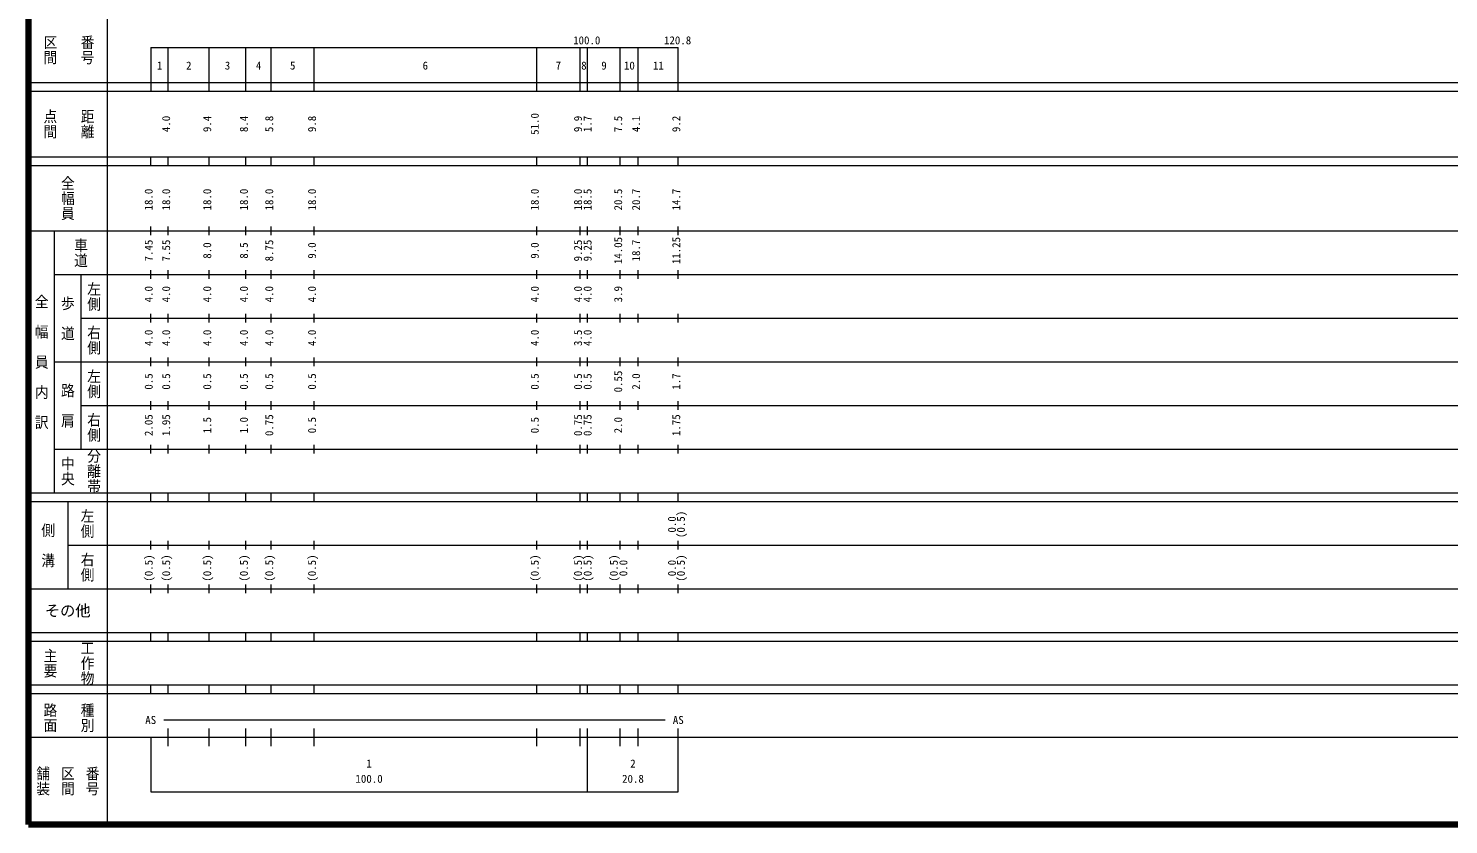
# Model space of a CAD drawing. Units: millimetres on the paper, enlarged 1000 times. Extents: x 40000 to 680000, y 20000 to 380000.
# Drawn here: x 40000 to 365183, y 20000 to 202388 of the extents above; entities that cross this region are included whole.
import ezdxf
from ezdxf.enums import TextEntityAlignment as Align

# ---------------------------------------------------------------- set-up
doc = ezdxf.new("R2010")
doc.units = ezdxf.units.MM
doc.header["$LTSCALE"] = 1000
doc.layers.add('M-TTL', color=2, linetype='Continuous', lineweight=140)
doc.layers.add('M-TTL-BAND', color=7, linetype='Continuous', lineweight=13)
doc.styles.add('@ＭＳ ゴシック', font='')
doc.styles.add('ＭＳ ゴシック', font='')
doc.styles.get('@ＭＳ ゴシック').set_extended_font_data('@MS Gothic')
doc.styles.get('ＭＳ ゴシック').set_extended_font_data('MS Gothic')

msp = doc.modelspace()

# ---------------------------------------------------------------- linework, layer by layer
at = {"layer": 'M-TTL'}
for p, q in [((40000, 380000), (40000, 20000)), ((40000, 20000), (680000, 20000))]:
    msp.add_line(p, q, dxfattribs=at)
at = {"layer": 'M-TTL-BAND'}
for p, q in [((58000, 370000), (58000, 20000)), ((68000, 198000), (188800, 198000)), ((68000, 198000), (68000, 188000)), ((72000, 188000), (72000, 198000)), ((81400, 188000), (81400, 198000)), ((89800, 188000), (89800, 198000)), ((95600, 188000), (95600, 198000)), ((105400, 188000), (105400, 198000)), ((156400, 188000), (156400, 198000)), ((166300, 188000), (166300, 198000)), ((168000, 188000), (168000, 198000)), ((175500, 188000), (175500, 198000)), ((179600, 188000), (179600, 198000)), ((188800, 188000), (188800, 198000)), ((40000, 190000), (579000, 190000)), ((40000, 188000), (579000, 188000)), ((40000, 173000), (579000, 173000)), ((68000, 171000), (68000, 173000)), ((72000, 171000), (72000, 173000)), ((81400, 171000), (81400, 173000)), ((89800, 171000), (89800, 173000)), ((95600, 171000), (95600, 173000)), ((105400, 171000), (105400, 173000)), ((156400, 171000), (156400, 173000)), ((166300, 171000), (166300, 173000)), ((168000, 171000), (168000, 173000)), ((175500, 171000), (175500, 173000)), ((179600, 171000), (179600, 173000)), ((188800, 171000), (188800, 173000)), ((40000, 171000), (579000, 171000)), ((68000, 155000), (68000, 157000)), ((72000, 155000), (72000, 157000)), ((81400, 155000), (81400, 157000)), ((89800, 155000), (89800, 157000)), ((95600, 155000), (95600, 157000)), ((105400, 155000), (105400, 157000)), ((156400, 155000), (156400, 157000)), ((166300, 155000), (166300, 157000)), ((168000, 155000), (168000, 157000)), ((175500, 155000), (175500, 157000)), ((179600, 155000), (179600, 157000)), ((188800, 155000), (188800, 157000)), ((40000, 156000), (579000, 156000)), ((46000, 96000), (46000, 156000)), ((68000, 145000), (68000, 147000)), ((72000, 145000), (72000, 147000)), ((81400, 145000), (81400, 147000)), ((89800, 145000), (89800, 147000)), ((95600, 145000), (95600, 147000)), ((105400, 145000), (105400, 147000)), ((156400, 145000), (156400, 147000)), ((166300, 145000), (166300, 147000)), ((168000, 145000), (168000, 147000)), ((175500, 145000), (175500, 147000)), ((179600, 145000), (179600, 147000)), ((188800, 145000), (188800, 147000)), ((46000, 146000), (579000, 146000)), ((52000, 146000), (52000, 106000)), ((68000, 135000), (68000, 137000)), ((72000, 135000), (72000, 137000)), ((81400, 135000), (81400, 137000)), ((89800, 135000), (89800, 137000)), ((95600, 135000), (95600, 137000)), ((105400, 135000), (105400, 137000)), ((156400, 135000), (156400, 137000)), ((166300, 135000), (166300, 137000)), ((168000, 135000), (168000, 137000)), ((175500, 135000), (175500, 137000)), ((179600, 135000), (179600, 137000)), ((188800, 135000), (188800, 137000)), ((52000, 136000), (579000, 136000)), ((68000, 125000), (68000, 127000)), ((72000, 125000), (72000, 127000)), ((81400, 125000), (81400, 127000)), ((89800, 125000), (89800, 127000)), ((95600, 125000), (95600, 127000)), ((105400, 125000), (105400, 127000)), ((156400, 125000), (156400, 127000)), ((166300, 125000), (166300, 127000)), ((168000, 125000), (168000, 127000)), ((175500, 125000), (175500, 127000)), ((179600, 125000), (179600, 127000)), ((188800, 125000), (188800, 127000)), ((46000, 126000), (579000, 126000)), ((52000, 116000), (579000, 116000)), ((68000, 115000), (68000, 117000)), ((72000, 115000), (72000, 117000)), ((81400, 115000), (81400, 117000)), ((89800, 115000), (89800, 117000)), ((95600, 115000), (95600, 117000)), ((105400, 115000), (105400, 117000)), ((156400, 115000), (156400, 117000)), ((166300, 115000), (166300, 117000)), ((168000, 115000), (168000, 117000)), ((175500, 115000), (175500, 117000)), ((179600, 115000), (179600, 117000)), ((188800, 115000), (188800, 117000)), ((46000, 106000), (579000, 106000)), ((68000, 105000), (68000, 107000)), ((72000, 105000), (72000, 107000)), ((81400, 105000), (81400, 107000)), ((89800, 105000), (89800, 107000)), ((95600, 105000), (95600, 107000)), ((105400, 105000), (105400, 107000)), ((156400, 105000), (156400, 107000)), ((166300, 105000), (166300, 107000)), ((168000, 105000), (168000, 107000)), ((175500, 105000), (175500, 107000)), ((179600, 105000), (179600, 107000)), ((188800, 105000), (188800, 107000)), ((40000, 96000), (579000, 96000)), ((68000, 94000), (68000, 96000)), ((72000, 94000), (72000, 96000)), ((81400, 94000), (81400, 96000)), ((89800, 94000), (89800, 96000)), ((95600, 94000), (95600, 96000)), ((105400, 94000), (105400, 96000)), ((156400, 94000), (156400, 96000)), ((166300, 94000), (166300, 96000)), ((168000, 94000), (168000, 96000)), ((175500, 94000), (175500, 96000)), ((175500, 94000), (175500, 96000)), ((179600, 94000), (179600, 96000)), ((188800, 94000), (188800, 96000)), ((188800, 94000), (188800, 96000)), ((40000, 94000), (579000, 94000)), ((49000, 94000), (49000, 74000)), ((68000, 83000), (68000, 85000)), ((72000, 83000), (72000, 85000)), ((81400, 83000), (81400, 85000)), ((89800, 83000), (89800, 85000)), ((95600, 83000), (95600, 85000)), ((105400, 83000), (105400, 85000)), ((156400, 83000), (156400, 85000)), ((166300, 83000), (166300, 85000)), ((168000, 83000), (168000, 85000)), ((175500, 83000), (175500, 85000)), ((179600, 83000), (179600, 85000)), ((188800, 83000), (188800, 85000)), ((49000, 84000), (579000, 84000)), ((68000, 73000), (68000, 75000)), ((72000, 73000), (72000, 75000)), ((81400, 73000), (81400, 75000)), ((89800, 73000), (89800, 75000)), ((95600, 73000), (95600, 75000)), ((105400, 73000), (105400, 75000)), ((156400, 73000), (156400, 75000)), ((166300, 73000), (166300, 75000)), ((168000, 73000), (168000, 75000)), ((175500, 73000), (175500, 75000)), ((179600, 73000), (179600, 75000)), ((188800, 73000), (188800, 75000)), ((40000, 74000), (579000, 74000)), ((40000, 64000), (579000, 64000)), ((40000, 62000), (579000, 62000)), ((68000, 62000), (68000, 64000)), ((72000, 62000), (72000, 64000)), ((81400, 62000), (81400, 64000)), ((89800, 62000), (89800, 64000)), ((95600, 62000), (95600, 64000)), ((105400, 62000), (105400, 64000)), ((156400, 62000), (156400, 64000)), ((166300, 62000), (166300, 64000)), ((168000, 62000), (168000, 64000)), ((175500, 62000), (175500, 64000)), ((179600, 62000), (179600, 64000)), ((188800, 62000), (188800, 64000)), ((40000, 52000), (579000, 52000)), ((40000, 50000), (579000, 50000)), ((68000, 50000), (68000, 52000)), ((72000, 50000), (72000, 52000)), ((81400, 50000), (81400, 52000)), ((89800, 50000), (89800, 52000)), ((95600, 50000), (95600, 52000)), ((105400, 50000), (105400, 52000)), ((156400, 50000), (156400, 52000)), ((166300, 50000), (166300, 52000)), ((168000, 50000), (168000, 52000)), ((175500, 50000), (175500, 52000)), ((179600, 50000), (179600, 52000)), ((188800, 50000), (188800, 52000)), ((71000, 44000), (185800, 44000)), ((40000, 40000), (579000, 40000)), ((68000, 40000), (68000, 27500)), ((72000, 38000), (72000, 42000)), ((81400, 38000), (81400, 42000)), ((89800, 38000), (89800, 42000)), ((95600, 38000), (95600, 42000)), ((105400, 38000), (105400, 42000)), ((156400, 38000), (156400, 42000)), ((166300, 38000), (166300, 42000)), ((168000, 27500), (168000, 42000)), ((175500, 38000), (175500, 42000)), ((179600, 38000), (179600, 42000)), ((188800, 27500), (188800, 42000)), ((68000, 27500), (188800, 27500))]:
    msp.add_line(p, q, dxfattribs=at)

# ---------------------------------------------------------------- texts
at = {"layer": 'M-TTL-BAND', "style": '@ＭＳ ゴシック', "width": 1.1}
for s, p in [('区間', (45000, 197500)), ('番号', (53500, 197500)), ('点間', (45000, 180500)), ('距離', (53500, 180500)), ('全幅員', (49000, 163500)), ('車道', (52000, 151000)), ('左側', (55000, 141000)), ('全\u3000幅\u3000員\u3000内\u3000訳', (43000, 126000)), ('歩\u3000道', (49000, 136000)), ('右側', (55000, 131000)), ('左側', (55000, 121000)), ('路\u3000肩', (49000, 116000)), ('右側', (55000, 111000)), ('中央', (49000, 101000)), ('分離帯', (55000, 101000)), ('左側', (53500, 89000)), ('側\u3000溝', (44500, 84000)), ('右側', (53500, 79000)), ('主要', (45000, 57000)), ('工作物', (53500, 57000)), ('路面', (45000, 44500)), ('種別', (53500, 44500)), ('舗装', (43333, 30000)), ('区間', (49000, 30000)), ('番号', (54667, 30000))]:
    msp.add_text(s, height=2303, rotation=270, dxfattribs=at).set_placement(p, align=Align.MIDDLE_CENTER)
at = {"layer": 'M-TTL-BAND', "style": 'ＭＳ ゴシック'}
for s, p in [('100.0', (167844, 198195)), ('120.8', (188644, 198195)), ('1', (70034, 192405)), ('2', (76716, 192405)), ('3', (85586, 192405)), ('4', (92717, 192405)), ('5', (100515, 192405)), ('6', (130883, 192405)), ('7', (161341, 192405)), ('8', (167202, 192405)), ('9', (171796, 192405)), ('10', (177606, 192405)), ('11', (184257, 192405)), ('AS', (68000, 42500)), ('AS', (188800, 42500)), ('1', (118000, 32523)), ('2', (178427, 32523)), ('100.0', (118000, 29033)), ('20.8', (178427, 29033))]:
    msp.add_text(s, height=1833, dxfattribs=at).set_placement(p, align=Align.BOTTOM_CENTER)
for s, p in [('4.0', (73000, 180500)), ('9.4', (82400, 180500)), ('8.4', (90800, 180500)), ('5.8', (96600, 180500)), ('9.8', (106400, 180500)), ('51.0', (157400, 180500)), ('9.9', (167300, 180500)), ('1.7', (169500, 180500)), ('7.5', (176500, 180500)), ('4.1', (180600, 180500)), ('9.2', (189800, 180500)), ('18.0', (69000, 163174)), ('18.0', (73000, 163174)), ('18.0', (82400, 163174)), ('18.0', (90800, 163174)), ('18.0', (96600, 163174)), ('18.0', (106400, 163174)), ('18.0', (157400, 163174)), ('18.0', (167300, 163174)), ('18.5', (169500, 163174)), ('20.5', (176500, 163174)), ('20.7', (180600, 163174)), ('14.7', (189800, 163174)), ('7.45', (69000, 151500)), ('7.55', (73000, 151500)), ('8.0', (82400, 151500)), ('8.5', (90800, 151500)), ('8.75', (96600, 151500)), ('9.0', (106400, 151500)), ('9.0', (157400, 151500)), ('9.25', (167300, 151500)), ('9.25', (169500, 151500)), ('14.05', (176500, 151500)), ('18.7', (180600, 151500)), ('11.25', (189800, 151500)), ('4.0', (69000, 141500)), ('4.0', (73000, 141500)), ('4.0', (82400, 141500)), ('4.0', (90800, 141500)), ('4.0', (96600, 141500)), ('4.0', (106400, 141500)), ('4.0', (157400, 141500)), ('4.0', (167300, 141500)), ('4.0', (169500, 141500)), ('3.9', (176500, 141500)), ('4.0', (69000, 131500)), ('4.0', (73000, 131500)), ('4.0', (82400, 131500)), ('4.0', (90800, 131500)), ('4.0', (96600, 131500)), ('4.0', (106400, 131500)), ('4.0', (157400, 131500)), ('3.5', (167300, 131500)), ('4.0', (169500, 131500)), ('0.55', (176500, 121500)), ('0.5', (69000, 121500)), ('0.5', (73000, 121500)), ('0.5', (82400, 121500)), ('0.5', (90800, 121500)), ('0.5', (96600, 121500)), ('0.5', (106400, 121500)), ('0.5', (157400, 121500)), ('0.5', (167300, 121500)), ('0.5', (169500, 121500)), ('2.0', (180600, 121500)), ('1.7', (189800, 121500)), ('2.05', (69000, 111500)), ('1.95', (73000, 111500)), ('0.75', (96600, 111500)), ('0.75', (167300, 111500)), ('0.75', (169500, 111500)), ('1.75', (189800, 111500)), ('1.5', (82400, 111500)), ('1.0', (90800, 111500)), ('0.5', (106400, 111500)), ('0.5', (157400, 111500)), ('2.0', (176500, 111500)), ('(0.5)', (190863, 88764)), ('0.0', (188813, 88764)), ('(0.5)', (69000, 78764)), ('(0.5)', (73000, 78764)), ('(0.5)', (82400, 78764)), ('(0.5)', (90800, 78764)), ('(0.5)', (96600, 78764)), ('(0.5)', (106400, 78764)), ('(0.5)', (157400, 78764)), ('(0.5)', (167300, 78764)), ('(0.5)', (169500, 78764)), ('(0.5)', (175500, 78764)), ('(0.5)', (190863, 78764)), ('0.0', (177678, 78764)), ('0.0', (188813, 78764))]:
    msp.add_text(s, height=1833, rotation=90, dxfattribs=at).set_placement(p, align=Align.BOTTOM_CENTER)
msp.add_text('その他', height=2566, dxfattribs=at).set_placement((49000, 69000), align=Align.MIDDLE_CENTER)

doc.saveas('drawing.dxf')
